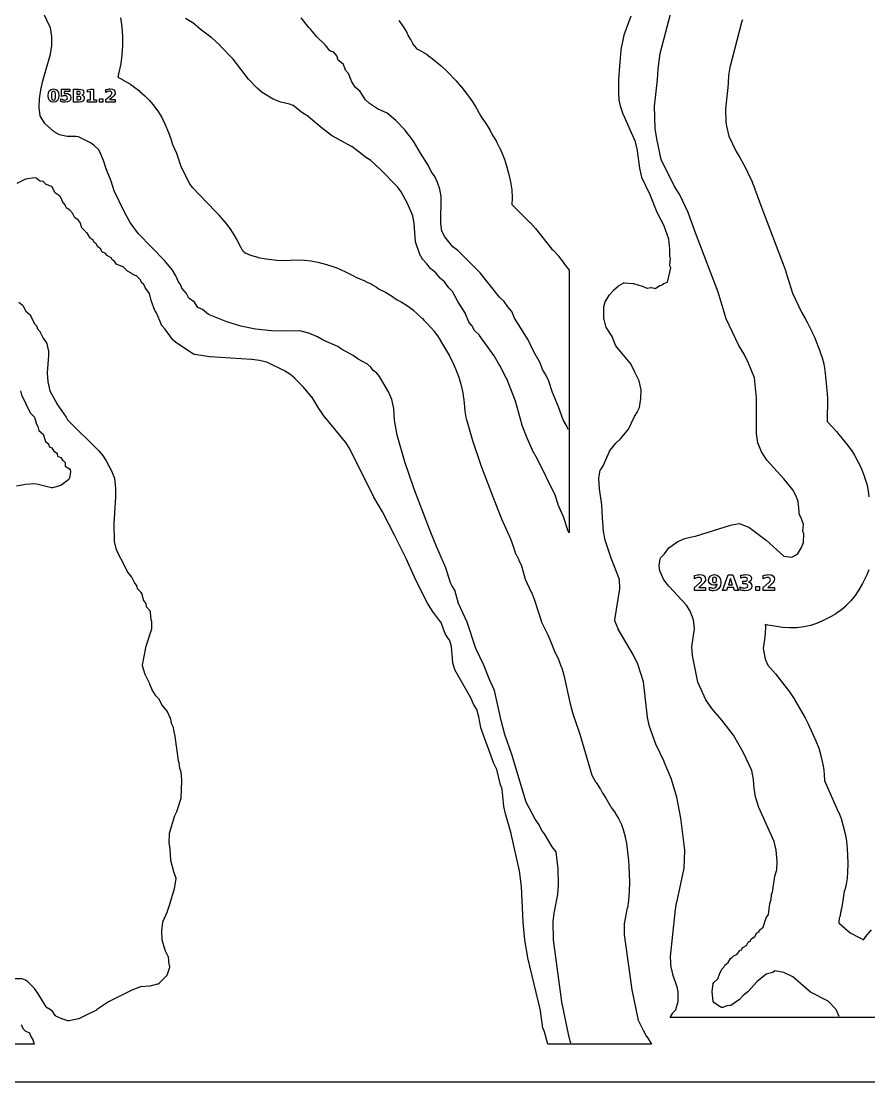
# Model space of a CAD drawing. Header units: millimetres. Extents: x 0 to 841, y 0 to 594.
# Drawn here: x 239.4 to 478.8, y 0 to 299.4 of the extents above; entities that cross this region are included whole.
import ezdxf

# ---------------------------------------------------------------- set-up
doc = ezdxf.new("R2010")
doc.units = ezdxf.units.MM
for name, color, linetype in [('CUT', 1, 'Continuous'), ('ENGRAVE', 5, 'Continuous'), ('SHEET_EDGE_DO_NOT_CUT', 8, 'Continuous')]:
    doc.layers.add(name, color=color, linetype=linetype)

msp = doc.modelspace()

# ---------------------------------------------------------------- linework, layer by layer
at = {"layer": 'CUT'}
for points in [[(267.47, 300.35), (267.83, 297.85), (267.83, 297.82), (268.03, 295.02), (268.03, 294.99), (268.02, 292.52), (268.02, 292.49), (267.85, 289.87), (267.84, 289.84), (267.51, 287.41), (267.51, 287.37), (266.91, 284.54), (266.9, 284.5), (266.64, 283.6), (266.64, 283.59), (266.65, 283.58), (267.99, 282.9), (268.02, 282.89), (270.24, 281.58), (270.27, 281.56), (271.2, 280.92), (271.22, 280.91), (272.79, 279.72), (272.83, 279.69), (274.27, 278.35), (274.28, 278.33), (275.5, 277.08), (275.52, 277.07), (276.62, 275.83), (276.65, 275.8), (277.64, 274.48), (277.66, 274.46), (278.05, 273.89), (278.06, 273.87), (279.08, 272.22), (279.1, 272.18), (279.96, 270.43), (279.97, 270.41), (281.01, 267.97), (281.02, 267.95), (281.77, 265.89), (281.78, 265.86), (282.16, 264.61), (282.17, 264.58), (283.22, 262.14), (283.23, 262.11), (284.03, 259.86), (284.04, 259.83), (284.37, 258.71), (284.37, 258.7), (284.38, 258.69), (286.34, 254.63), (286.35, 254.62), (287, 253.41), (287, 253.41), (287.01, 253.4), (287.71, 252.46), (287.74, 252.44), (294.2, 245.79), (294.21, 245.78), (295.19, 244.69), (295.2, 244.68), (297.47, 241.98), (297.48, 241.96), (298.53, 240.6), (298.55, 240.56), (299.47, 239.11), (299.49, 239.09), (300.38, 237.53), (300.4, 237.51), (301.3, 235.7), (301.32, 235.66), (301.38, 235.57), (301.41, 235.53), (301.7, 234.99), (301.71, 234.98), (301.71, 234.97), (301.99, 234.64), (302.01, 234.61), (302.67, 233.97), (302.68, 233.96), (302.69, 233.96), (304.17, 233.37), (304.19, 233.36), (306.2, 232.74), (306.23, 232.73), (308.57, 232.29), (308.58, 232.29), (311.6, 231.94), (311.62, 231.94), (313.24, 231.88), (313.26, 231.88), (317.51, 232), (317.53, 232), (319.39, 231.97), (319.44, 231.96), (321.27, 231.76), (321.32, 231.75), (323.14, 231.37), (323.16, 231.36), (325.64, 230.72), (325.66, 230.71), (327.08, 230.28), (327.11, 230.27), (328.49, 229.74), (328.51, 229.73), (330.97, 228.68), (330.99, 228.66), (333.25, 227.52), (333.28, 227.5), (333.89, 227.14), (333.92, 227.13), (336.65, 225.97), (336.67, 225.96), (338.22, 225.21), (338.26, 225.19), (339.73, 224.32), (339.77, 224.3), (340.47, 223.79), (340.48, 223.79), (340.49, 223.78), (342.26, 222.88), (342.29, 222.86), (343.94, 221.91), (343.98, 221.88), (345.54, 220.77), (345.55, 220.77), (345.56, 220.76), (345.57, 220.75), (346.69, 220.15), (346.71, 220.14), (348.47, 219.07), (348.51, 219.04), (350.15, 217.79), (350.17, 217.77), (351.06, 217.01), (351.08, 217), (352.66, 215.49), (352.69, 215.45), (353.17, 214.88), (353.18, 214.88), (353.19, 214.87), (353.74, 214.38), (353.78, 214.35), (355.17, 212.84), (355.18, 212.82), (355.98, 211.86), (355.99, 211.84), (356.96, 210.59), (356.98, 210.55), (357.84, 209.22), (357.85, 209.2), (360.35, 204.94), (360.37, 204.91), (361.61, 202.41), (361.62, 202.38), (362.53, 200.17), (362.54, 200.15), (363.11, 198.59), (363.12, 198.55), (363.55, 196.95), (363.55, 196.92), (364.1, 194.48), (364.11, 194.44), (364.52, 191.71), (364.53, 191.67), (364.72, 189.29), (364.72, 189.27), (365.11, 187.02), (365.12, 187), (366.83, 181.05), (366.84, 181.04), (369.13, 174.31), (369.13, 174.3), (373.13, 163.7), (373.13, 163.7), (375.06, 158.9), (375.06, 158.89), (377.57, 153.29), (377.59, 153.26), (378.47, 150.91), (378.48, 150.88), (379.02, 149.08), (379.03, 149.07), (379.03, 149.06), (379.13, 148.91), (379.15, 148.87), (379.96, 147.32), (379.98, 147.28), (380.66, 145.66), (380.67, 145.62), (381.2, 143.94), (381.2, 143.92), (381.74, 141.9), (381.74, 141.89), (381.74, 141.88), (383.45, 138.21), (383.47, 138.18), (384.35, 135.95), (384.36, 135.92), (386.35, 129.8), (386.36, 129.77), (388.03, 126.33), (388.04, 126.32), (388.66, 124.9), (388.67, 124.88), (389.98, 121.54), (389.99, 121.52), (391.19, 118.98), (391.2, 118.95), (392.02, 116.93), (392.04, 116.87), (392.63, 114.77), (392.64, 114.74), (394.43, 106.66), (394.43, 106.65), (395.17, 103.85), (395.17, 103.83), (396.86, 98.97), (396.86, 98.96), (397.13, 98.13), (397.13, 98.12), (400.57, 86.6), (400.58, 86.59), (400.58, 86.57), (401.51, 84.83), (401.53, 84.8), (401.78, 84.46), (401.8, 84.44), (402.95, 82.7), (402.98, 82.65), (403.59, 81.47), (403.59, 81.46), (403.6, 81.45), (403.61, 81.43), (403.64, 81.4), (404.48, 80.07), (404.49, 80.05), (405.9, 77.62), (405.9, 77.61), (405.91, 77.6), (406.07, 77.4), (406.08, 77.38), (407.15, 75.91), (407.18, 75.87), (408.1, 74.32), (408.12, 74.28), (408.89, 72.65), (408.91, 72.61), (409.53, 70.91), (409.54, 70.87), (410, 69.12), (410.01, 69.08), (410.31, 67.29), (410.31, 67.26), (410.89, 62.46), (410.89, 62.44), (411.02, 60.77), (411.02, 60.75), (411.17, 56.31), (411.17, 56.28), (411.11, 53.93), (411.11, 53.9), (410.88, 51.2), (410.88, 51.17), (410.59, 49.1), (410.58, 49.07), (409.71, 44.57), (409.71, 44.55), (409.67, 44.16), (409.66, 44.13), (409.71, 41.63), (409.71, 41.6), (411.82, 25.96), (411.83, 25.94), (413.51, 17.77), (413.51, 17.76), (413.54, 17.64), (413.55, 17.63), (413.55, 17.61), (415.16, 14.39), (415.17, 14.38), (416.04, 12.81), (416.05, 12.8), (417.44, 10.62), (388.13, 10.62), (387.2, 14.12), (387.2, 14.12), (387.2, 14.13), (387.19, 14.14), (386.79, 15.03), (386.77, 15.08), (386.76, 15.12), (386.75, 15.17), (386.09, 20.06), (386.09, 20.09), (382.52, 35.02), (382.51, 35.05), (381.67, 40.02), (381.66, 40.05), (381.16, 45.06), (381.16, 45.09), (380.67, 55.09), (380.67, 55.11), (380.11, 59.53), (380.11, 59.55), (377.77, 70.04), (377.76, 70.05), (376.17, 75.63), (376.16, 75.67), (375.74, 77.71), (375.74, 77.76), (375.25, 82.55), (375.25, 82.56), (375.25, 82.57), (374.67, 84.14), (374.65, 84.19), (373.72, 88.15), (373.71, 88.16), (373.71, 88.18), (372.87, 89.84), (372.84, 89.89), (369.19, 99.96), (369.18, 100), (369.17, 100.04), (368.62, 103.04), (368.62, 103.06), (368.08, 105.05), (368.08, 105.06), (368.07, 105.07), (367.17, 106.56), (367.15, 106.59), (367.13, 106.63), (366.42, 108.38), (366.4, 108.41), (361.87, 116.27), (361.85, 116.31), (361.84, 116.35), (361.83, 116.39), (361.33, 118.22), (361.32, 118.26), (361.31, 118.3), (360.91, 122.84), (360.91, 122.86), (360.9, 122.87), (360.33, 124.76), (360.32, 124.77), (360.31, 124.78), (359.33, 126.19), (359.3, 126.24), (359.27, 126.29), (357.87, 129.8), (357.86, 129.81), (357.85, 129.82), (355.81, 132.52), (355.79, 132.55), (354.16, 135.07), (354.13, 135.12), (350.48, 142.39), (350.47, 142.41), (348.11, 147.68), (348.1, 147.68), (344.85, 154.29), (344.85, 154.3), (341.44, 160.87), (341.44, 160.88), (339, 165.07), (338.98, 165.09), (332.01, 178.96), (332, 178.99), (331.04, 180.5), (331.02, 180.53), (325.4, 187.36), (325.38, 187.38), (323.43, 190.07), (323.41, 190.1), (321.43, 193.32), (321.41, 193.35), (319.15, 196.06), (319.14, 196.08), (316.66, 198.56), (316.64, 198.58), (315.26, 199.72), (315.24, 199.74), (313.73, 200.69), (313.71, 200.7), (308.74, 203.17), (308.73, 203.17), (308.71, 203.18), (306.69, 203.64), (306.66, 203.65), (304.49, 203.92), (304.47, 203.92), (292.76, 204.65), (292.71, 204.65), (288.29, 205.35), (288.24, 205.37), (288.19, 205.38), (288.15, 205.4), (288.1, 205.43), (283.11, 208.66), (283.05, 208.7), (282.33, 209.33), (282.29, 209.37), (282.26, 209.41), (279.96, 212.53), (279.94, 212.55), (279.1, 213.52), (279.06, 213.56), (279.04, 213.61), (279.01, 213.66), (277.63, 217.04), (277.62, 217.05), (277.62, 217.06), (277.22, 217.62), (277.2, 217.66), (277.18, 217.7), (277.16, 217.74), (276.14, 220.51), (276.13, 220.56), (275.61, 222.55), (275.61, 222.56), (275.6, 222.57), (274.56, 223.94), (274.54, 223.98), (274.51, 224.03), (274.02, 225.05), (274.01, 225.06), (274, 225.07), (273.56, 225.43), (273.52, 225.46), (273.49, 225.5), (273.46, 225.54), (273.43, 225.59), (273.41, 225.63), (273.11, 226.41), (273.11, 226.42), (273.1, 226.43), (271.92, 227.55), (271.91, 227.56), (271.9, 227.56), (271.09, 227.81), (271.05, 227.83), (271.01, 227.85), (270.97, 227.87), (270.94, 227.89), (270.9, 227.92), (270.62, 228.19), (270.61, 228.19), (270.6, 228.2), (269.43, 228.83), (269.39, 228.86), (269.35, 228.88), (269.31, 228.91), (268.15, 230.05), (268.14, 230.06), (268.12, 230.06), (266.47, 230.67), (266.43, 230.69), (266.38, 230.72), (266.34, 230.75), (266.3, 230.78), (266.26, 230.82), (266.23, 230.86), (265.62, 231.77), (265.61, 231.78), (265.6, 231.79), (265.19, 232.04), (265.15, 232.06), (265.11, 232.09), (265.08, 232.13), (265.05, 232.16), (265.02, 232.2), (265, 232.24), (264.85, 232.55), (264.85, 232.56), (264.84, 232.56), (263.81, 233.13), (263.77, 233.16), (263.73, 233.18), (263.7, 233.22), (263.67, 233.25), (263.12, 233.92), (263.11, 233.93), (263.1, 233.94), (262.59, 234.08), (262.55, 234.09), (262.5, 234.11), (262.46, 234.13), (262.36, 234.19), (262.33, 234.22), (262.29, 234.25), (262.26, 234.28), (262.23, 234.31), (262.16, 234.41), (262.13, 234.44), (262.11, 234.48), (262.09, 234.53), (261.88, 235.05), (261.88, 235.06), (261.87, 235.06), (261.19, 235.56), (261.15, 235.59), (261.11, 235.62), (261.08, 235.66), (261.06, 235.7), (261.03, 235.74), (260.61, 236.59), (260.61, 236.6), (260.6, 236.61), (260.15, 236.87), (260.1, 236.9), (260.06, 236.93), (260.02, 236.97), (259.99, 237.01), (259.96, 237.05), (259.94, 237.1), (259.74, 237.55), (259.73, 237.56), (259.72, 237.57), (258.89, 238.19), (258.85, 238.23), (258.81, 238.26), (258.78, 238.3), (258.76, 238.34), (258.12, 239.46), (258.11, 239.47), (258.1, 239.48), (257.86, 239.61), (257.83, 239.64), (257.79, 239.67), (257.76, 239.7), (257.72, 239.74), (257.7, 239.77), (257.67, 239.81), (257.55, 240.05), (257.54, 240.06), (257.53, 240.07), (256.67, 240.9), (256.64, 240.93), (256.61, 240.97), (256.59, 241), (256.56, 241.04), (256.55, 241.09), (256.01, 242.55), (256.01, 242.56), (256, 242.57), (255.62, 243.17), (255.61, 243.18), (255.6, 243.19), (254.64, 243.86), (254.6, 243.89), (254.57, 243.92), (254.54, 243.96), (254.51, 244), (254.48, 244.04), (253.97, 245.05), (253.96, 245.06), (253.95, 245.07), (253.12, 246.07), (253.11, 246.08), (253.1, 246.09), (252.34, 246.55), (252.3, 246.58), (252.26, 246.61), (252.23, 246.64), (252.2, 246.67), (252.17, 246.71), (252.15, 246.75), (252.13, 246.79), (251.83, 247.55), (251.82, 247.56), (251.82, 247.57), (251.25, 248.17), (251.22, 248.2), (251.19, 248.24), (251.17, 248.28), (251.15, 248.32), (250.61, 249.61), (250.61, 249.62), (250.6, 249.62), (250.46, 249.74), (250.43, 249.77), (250.4, 249.81), (250.37, 249.85), (250.35, 249.89), (250.26, 250.05), (250.26, 250.06), (250.25, 250.06), (249.07, 250.89), (249.03, 250.92), (248.99, 250.96), (248.96, 251), (248.93, 251.04), (248.91, 251.08), (248.17, 252.6), (248.16, 252.61), (248.15, 252.61), (246.51, 253.25), (246.46, 253.27), (246.42, 253.29), (246.38, 253.32), (246.35, 253.35), (246.31, 253.39), (245.62, 254.18), (245.61, 254.18), (245.6, 254.19), (244.86, 254.22), (244.81, 254.23), (244.76, 254.24), (244.72, 254.25), (244.67, 254.27), (244.63, 254.29), (244.59, 254.32), (243.58, 255.05), (243.56, 255.06), (243.55, 255.06), (243.14, 255.2), (243.13, 255.2), (243.11, 255.2), (240.62, 254.8), (240.61, 254.8), (240.6, 254.79), (238.12, 253.62)], [(346.04, 299.63), (347.22, 297.98), (347.25, 297.94), (348.26, 296.18), (348.28, 296.13), (348.56, 295.51), (348.57, 295.48), (349.28, 294.34), (349.3, 294.3), (349.96, 292.97), (349.96, 292.96), (349.97, 292.95), (350.96, 291.79), (350.99, 291.75), (351.08, 291.62), (351.09, 291.61), (351.1, 291.6), (352.49, 290.9), (352.53, 290.88), (354.02, 289.96), (354.05, 289.93), (355.46, 288.87), (355.48, 288.85), (357.97, 286.79), (358, 286.77), (359.71, 285.17), (359.73, 285.15), (362.21, 282.55), (362.22, 282.53), (363.51, 281.04), (363.52, 281.02), (365.99, 277.85), (366, 277.84), (366.88, 276.62), (366.9, 276.59), (367.68, 275.3), (367.69, 275.29), (369.19, 272.59), (369.2, 272.58), (370.95, 269.97), (370.96, 269.96), (371.75, 268.69), (371.77, 268.65), (372.46, 267.33), (372.47, 267.31), (372.61, 267), (372.62, 266.99), (372.62, 266.98), (372.65, 266.94), (372.67, 266.92), (373.6, 265.41), (373.63, 265.37), (374.43, 263.79), (374.44, 263.77), (375.2, 262.06), (375.21, 262.04), (375.95, 260.12), (375.96, 260.1), (376.57, 258.25), (376.58, 258.22), (377.15, 256.11), (377.16, 256.09), (377.58, 254.05), (377.59, 254.02), (377.92, 251.82), (377.93, 251.76), (378.01, 249.53), (378.01, 249.5), (377.98, 247.69), (377.98, 247.68), (377.99, 247.67), (383.09, 242.6), (383.11, 242.58), (384.62, 240.89), (384.64, 240.87), (389.27, 235.08), (389.3, 235.05), (389.6, 234.76), (389.62, 234.74), (391.11, 233.15), (391.15, 233.11), (392.46, 231.37), (392.47, 231.35), (392.75, 230.93), (392.77, 230.9), (393.15, 230.47), (393.16, 230.45), (394.17, 229.15), (394.17, 154.94), (393.79, 155.64), (393.79, 155.64), (393.77, 155.69), (393.75, 155.73), (392.59, 159.47), (392.58, 159.49), (391.06, 162.88), (391.04, 162.94), (390.22, 165.57), (390.21, 165.58), (390.21, 165.59), (385.23, 175.76), (385.22, 175.77), (383.81, 178.24), (383.78, 178.29), (382.29, 181.67), (382.28, 181.69), (380.88, 185.31), (380.86, 185.36), (379.03, 192.14), (379.03, 192.17), (376.51, 198.4), (376.5, 198.42), (374.63, 202.12), (374.62, 202.13), (372.99, 204.91), (372.98, 204.93), (368.83, 210.71), (368.83, 210.72), (368.82, 210.73), (367.42, 212.12), (367.39, 212.16), (367.36, 212.19), (367.33, 212.23), (366.63, 213.49), (366.61, 213.52), (365.84, 214.56), (365.81, 214.59), (365.79, 214.63), (365.77, 214.67), (364.92, 216.83), (364.92, 216.84), (364.91, 216.85), (362.74, 220.29), (362.72, 220.31), (361.2, 223.1), (361.19, 223.11), (361.18, 223.12), (360.21, 224.1), (360.17, 224.15), (358.92, 225.82), (358.91, 225.83), (358.9, 225.84), (357.77, 226.75), (357.73, 226.79), (357.69, 226.83), (356.48, 228.38), (356.47, 228.39), (356.46, 228.39), (355.08, 229.45), (355.05, 229.48), (355.02, 229.51), (354.99, 229.55), (353.97, 230.9), (353.95, 230.92), (352.79, 232.13), (352.76, 232.17), (352.74, 232.2), (352.71, 232.24), (351.93, 233.72), (351.91, 233.76), (351.9, 233.79), (350.75, 237.11), (350.74, 237.15), (350.73, 237.19), (350.73, 237.24), (350.38, 242.27), (350.38, 242.29), (350.03, 244.43), (350.02, 244.44), (350.02, 244.45), (348.52, 247.91), (348.51, 247.93), (346.75, 251.18), (346.75, 251.19), (346.74, 251.19), (345.67, 252.6), (345.65, 252.62), (340.73, 257.63), (340.73, 257.64), (338.15, 260.03), (338.14, 260.03), (338.13, 260.04), (336.6, 261.04), (336.56, 261.06), (332.73, 264.06), (332.72, 264.07), (332.71, 264.07), (327.02, 267.15), (326.98, 267.17), (326.95, 267.19), (324.56, 268.99), (324.54, 269.01), (320.54, 272.44), (320.53, 272.45), (320.52, 272.45), (318.97, 273.41), (318.92, 273.44), (316.2, 275.6), (316.19, 275.6), (316.18, 275.61), (315.21, 275.98), (315.18, 275.99), (312.76, 276.53), (312.72, 276.54), (312.68, 276.56), (310.6, 277.39), (310.56, 277.41), (310.53, 277.42), (307.41, 279.26), (307.37, 279.29), (307.33, 279.32), (306.03, 280.46), (306, 280.49), (303.65, 282.97), (303.61, 283.01), (299.25, 288.68), (299.23, 288.7), (295.59, 292.48), (295.58, 292.49), (293.01, 294.88), (292.99, 294.9), (289.94, 297.11), (289.91, 297.13), (287.73, 299), (287.72, 299.01), (287.71, 299.01), (285.78, 300.13)], [(526.9, 18.12), (422.69, 18.12), (423.32, 19.26), (423.32, 19.26), (423.34, 19.3), (423.38, 19.34), (424.25, 20.35), (424.26, 20.36), (424.27, 20.37), (424.95, 22.68), (424.95, 22.69), (424.95, 22.7), (424.98, 25.36), (424.98, 25.38), (424.98, 25.39), (424.78, 26.36), (424.77, 26.39), (423.42, 30.29), (423.4, 30.35), (423.02, 32.05), (423.01, 32.08), (423.01, 32.12), (422.81, 35.32), (422.81, 35.36), (422.81, 35.4), (424.1, 47.83), (424.1, 47.85), (424.51, 50.58), (424.52, 50.62), (426.67, 60.35), (426.68, 60.36), (426.68, 60.37), (426.8, 65.31), (426.8, 65.35), (425.69, 74.43), (425.69, 74.45), (424.58, 80.32), (424.58, 80.35), (423.02, 85.36), (423.02, 85.39), (420.95, 90.36), (420.95, 90.37), (418.67, 95.32), (418.66, 95.35), (416.83, 100.27), (416.81, 100.34), (416.27, 102.87), (416.26, 102.92), (415.12, 112.86), (415.12, 112.87), (415.12, 112.89), (413.59, 117.86), (413.59, 117.87), (413.58, 117.88), (412.28, 120.45), (412.28, 120.46), (408.04, 127.79), (408.01, 127.85), (407.06, 130.16), (407.05, 130.21), (407.04, 130.25), (407.03, 130.3), (407.03, 130.34), (407.03, 130.39), (407.03, 130.43), (408.43, 139.18), (408.43, 139.19), (408.43, 139.2), (408.39, 141.74), (408.39, 141.75), (408.39, 141.76), (406.03, 147.83), (406.02, 147.85), (404.33, 152.88), (404.32, 152.94), (403.86, 155.37), (403.86, 155.42), (403.54, 159.07), (403.54, 159.09), (403.42, 162.87), (403.41, 162.89), (402.74, 167.41), (402.74, 167.45), (402.54, 170.3), (402.54, 170.36), (402.55, 170.41), (402.81, 172.22), (402.82, 172.27), (402.83, 172.31), (402.84, 172.34), (403.01, 172.76), (403.03, 172.8), (403.06, 172.84), (403.74, 173.9), (403.75, 173.91), (403.75, 173.92), (405.51, 177.88), (405.54, 177.93), (405.57, 177.98), (407.26, 180.2), (407.29, 180.23), (407.32, 180.26), (408.65, 181.5), (408.68, 181.53), (410.9, 184.22), (410.91, 184.23), (410.91, 184.24), (412.58, 187.78), (412.62, 187.84), (413.47, 189.15), (413.48, 189.18), (414.01, 190.33), (414.02, 190.34), (414.02, 190.35), (414.43, 192.86), (414.43, 192.87), (414.43, 192.88), (414.46, 195.34), (414.46, 195.36), (414.45, 195.37), (413.92, 197.82), (413.92, 197.84), (413.91, 197.85), (412.74, 200.35), (412.74, 200.36), (411.44, 202.85), (411.44, 202.86), (411.43, 202.87), (407.35, 207.77), (407.32, 207.81), (407.29, 207.86), (407.27, 207.9), (406.27, 210.35), (406.27, 210.36), (406.26, 210.37), (404.71, 212.83), (404.69, 212.88), (404.67, 212.92), (404.65, 212.96), (404, 215.23), (403.99, 215.28), (403.98, 215.33), (403.92, 216.19), (403.92, 216.22), (403.92, 218.63), (403.92, 218.67), (403.92, 218.72), (403.93, 218.76), (404.32, 220.18), (404.34, 220.23), (404.36, 220.27), (404.38, 220.31), (405.49, 222.09), (405.51, 222.13), (405.54, 222.17), (406.67, 223.39), (406.7, 223.43), (407.98, 224.59), (408.02, 224.62), (408.06, 224.65), (409.38, 225.47), (409.43, 225.49), (409.47, 225.51), (409.52, 225.53), (409.58, 225.54), (409.63, 225.54), (409.68, 225.54), (412.24, 225.36), (412.29, 225.35), (412.34, 225.34), (414.75, 224.64), (414.78, 224.63), (414.82, 224.61), (416.13, 224), (416.14, 224), (416.16, 224), (417.19, 224.22), (417.23, 224.23), (417.28, 224.23), (417.33, 224.23), (417.38, 224.22), (418.65, 223.98), (418.66, 223.98), (418.67, 223.99), (419.6, 224.72), (419.64, 224.75), (419.68, 224.78), (419.73, 224.8), (419.78, 224.81), (419.83, 224.82), (420.24, 224.89), (420.25, 224.89), (420.26, 224.9), (420.75, 225.29), (420.79, 225.31), (420.83, 225.34), (420.87, 225.36), (420.91, 225.37), (421.94, 225.69), (421.95, 225.7), (421.95, 225.71), (422.87, 229.75), (422.88, 229.76), (422.87, 229.78), (422.61, 230.35), (422.59, 230.39), (422.58, 230.43), (422.57, 230.48), (422.56, 230.52), (422.56, 230.57), (422.56, 230.61), (422.76, 232.37), (422.76, 232.38), (422.75, 232.4), (422.64, 232.83), (422.63, 232.88), (422.62, 232.92), (422.62, 232.96), (422.61, 235.03), (422.61, 235.06), (422.28, 237.86), (422.28, 237.88), (422.27, 237.89), (420.87, 241.77), (420.86, 241.8), (419.05, 245.37), (419.03, 245.41), (417.02, 250.34), (417.01, 250.36), (414.71, 255.31), (414.7, 255.36), (414.68, 255.41), (414.09, 257.87), (414.08, 257.93), (413.47, 262.83), (413.47, 262.85), (412.92, 265.35), (412.92, 265.36), (412.91, 265.37), (409.55, 272.81), (409.53, 272.85), (408.63, 275.38), (408.61, 275.45), (408.33, 276.83), (408.32, 276.9), (408.18, 279.47), (408.18, 279.5), (408.18, 282.87), (408.18, 282.9), (408.45, 286.68), (408.45, 286.69), (408.83, 291.23), (408.84, 291.29), (409.71, 295.46), (409.73, 295.53), (411.68, 300.9)], [(443.09, 299.78), (442.82, 299.09), (442.81, 299.06), (439.49, 286.37), (439.49, 286.34), (439.18, 284.1), (439.18, 284.08), (439.07, 281.9), (439.07, 281.88), (438.98, 280.65), (438.98, 280.64), (438.31, 274.63), (438.31, 274.6), (438.42, 270.96), (438.42, 270.93), (438.6, 269.79), (438.6, 269.78), (439.21, 266.92), (439.21, 266.91), (439.21, 266.9), (441.31, 262.61), (441.33, 262.59), (442.37, 260.91), (442.38, 260.89), (443.42, 258.99), (443.44, 258.97), (445.8, 254.03), (445.81, 254), (446.63, 252.04), (446.64, 252.02), (448.55, 246.58), (448.56, 246.57), (454.91, 230.06), (454.91, 230.04), (455.37, 228.71), (455.38, 228.69), (457.23, 222.62), (457.23, 222.61), (457.24, 222.6), (459.77, 217.28), (459.78, 217.26), (460.81, 215.51), (460.82, 215.49), (461.48, 214.27), (461.49, 214.25), (462.72, 211.77), (462.73, 211.75), (463.4, 210.23), (463.41, 210.21), (465.06, 206.03), (465.07, 206.01), (465.64, 204.37), (465.65, 204.32), (466.07, 202.64), (466.08, 202.6), (466.34, 200.88), (466.35, 200.85), (466.96, 195.24), (466.97, 195.21), (467.09, 192.98), (467.09, 192.95), (467.06, 186.46), (467.06, 186.45), (467.07, 186.44), (469.64, 183.58), (469.65, 183.57), (470.33, 182.77), (470.34, 182.76), (472.85, 179.66), (472.86, 179.65), (473.84, 178.31), (473.87, 178.28), (474.74, 176.87), (474.75, 176.85), (475.71, 175.14), (475.72, 175.12), (476.42, 173.73), (476.44, 173.7), (477.03, 172.26), (477.04, 172.24), (477.59, 170.74), (477.6, 170.71), (478.28, 168.44), (478.29, 168.38), (478.7, 166.04), (478.7, 166.01), (478.79, 165.17)], [(238.69, 220.05), (239.67, 219.33), (239.71, 219.31), (239.74, 219.27), (239.77, 219.24), (239.8, 219.2), (239.82, 219.17), (240.6, 217.7), (240.61, 217.69), (240.62, 217.68), (241.89, 216.48), (241.93, 216.45), (241.96, 216.41), (241.98, 216.37), (242, 216.33), (243.11, 213.99), (243.11, 213.98), (243.12, 213.97), (243.67, 213.36), (243.69, 213.32), (243.72, 213.28), (243.74, 213.25), (243.76, 213.2), (244.01, 212.57), (244.01, 212.56), (244.02, 212.55), (244.72, 211.71), (244.75, 211.68), (244.77, 211.65), (244.79, 211.61), (245.61, 209.91), (245.61, 209.9), (245.62, 209.9), (246.52, 208.6), (246.54, 208.56), (246.56, 208.52), (246.58, 208.48), (246.59, 208.44), (247.05, 206.56), (247.06, 206.51), (247.06, 206.46), (247.13, 205.14), (247.13, 205.07), (246.74, 200.1), (246.74, 200.07), (246.88, 197.57), (246.88, 197.56), (246.89, 197.55), (247.47, 195.07), (247.48, 195.06), (247.48, 195.05), (249.42, 191.43), (249.44, 191.4), (252.09, 187.65), (252.11, 187.62), (252.13, 187.58), (252.45, 186.91), (252.45, 186.9), (252.46, 186.89), (261.21, 178.23), (261.24, 178.2), (262.34, 176.92), (262.38, 176.86), (263.37, 175.3), (263.39, 175.27), (265.05, 172.07), (265.07, 172.03), (265.73, 170.43), (265.75, 170.38), (265.76, 170.33), (265.76, 170.28), (266.01, 167.61), (266.02, 167.57), (266.01, 165.09), (266.01, 165.07), (265.54, 157.59), (265.54, 157.56), (265.66, 152.55), (265.66, 152.54), (265.67, 152.53), (266.12, 150.58), (266.13, 150.57), (266.13, 150.56), (266.86, 148.86), (266.87, 148.83), (268.11, 146.62), (268.13, 146.59), (269.39, 143.88), (269.4, 143.87), (269.41, 143.86), (270.57, 142.42), (270.6, 142.37), (270.63, 142.32), (271.35, 140.82), (271.36, 140.81), (271.37, 140.79), (271.91, 140.13), (271.94, 140.09), (271.96, 140.05), (271.98, 140), (272, 139.95), (272.22, 139.19), (272.23, 139.18), (272.24, 139.17), (273.07, 138.28), (273.1, 138.24), (273.13, 138.19), (273.42, 137.7), (273.44, 137.66), (273.46, 137.62), (273.47, 137.58), (273.95, 135.91), (273.95, 135.9), (273.96, 135.89), (274.51, 135.15), (274.53, 135.11), (274.56, 135.06), (274.57, 135.02), (274.59, 134.97), (274.6, 134.92), (274.71, 134.17), (274.71, 134.16), (274.72, 134.15), (275.53, 133.24), (275.56, 133.21), (275.59, 133.16), (275.61, 133.12), (275.81, 132.67), (275.84, 132.62), (275.85, 132.57), (275.86, 132.51), (276.04, 130.51), (276.05, 130.49), (276.05, 130.48), (276.2, 130.04), (276.21, 130), (276.22, 129.95), (276.22, 129.91), (276.22, 129.87), (276.15, 127.66), (276.14, 127.62), (276.13, 127.57), (276.12, 127.53), (274.52, 122.55), (274.51, 122.52), (273.54, 117.57), (273.53, 117.56), (273.54, 117.55), (274.28, 115.07), (274.28, 115.06), (274.29, 115.05), (275.58, 112.41), (275.6, 112.37), (276.24, 110.71), (276.25, 110.69), (276.25, 110.68), (277.22, 109.18), (277.23, 109.17), (277.23, 109.16), (278.08, 108.3), (278.11, 108.26), (278.13, 108.23), (278.16, 108.19), (279.23, 106.2), (279.24, 106.19), (279.25, 106.18), (280.54, 104.63), (280.57, 104.6), (280.59, 104.56), (280.61, 104.52), (281.48, 102.61), (281.5, 102.56), (281.52, 102.5), (281.78, 101.24), (281.78, 101.23), (281.79, 101.21), (282.28, 100.14), (282.29, 100.1), (282.31, 100.05), (282.32, 100.01), (282.32, 99.96), (282.36, 99.32), (282.36, 99.31), (282.36, 99.29), (282.78, 97.54), (282.79, 97.49), (283.72, 90.7), (283.72, 90.69), (283.72, 90.68), (283.91, 90.11), (283.93, 90.06), (283.93, 90.01), (284.1, 88.57), (284.1, 88.55), (284.11, 88.54), (284.45, 87.58), (284.46, 87.54), (284.47, 87.5), (284.47, 87.46), (284.68, 85.14), (284.68, 85.07), (284.48, 80.09), (284.48, 80.05), (284.47, 80), (284.46, 79.96), (283.15, 75.96), (283.13, 75.91), (283.11, 75.87), (282.66, 75.06), (282.65, 75.04), (282.65, 75.03), (281.18, 70.05), (281.18, 70.04), (281.18, 70.03), (281.08, 67.57), (281.08, 67.56), (281.08, 67.55), (281.36, 65.8), (281.37, 65.75), (281.56, 62.57), (281.56, 62.56), (281.56, 62.55), (282.36, 59.34), (282.36, 59.33), (282.36, 59.32), (283.01, 57.77), (283.03, 57.71), (283.04, 57.66), (283.05, 57.61), (283.06, 57.4), (283.06, 57.34), (283.06, 57.28), (282.58, 54.52), (282.56, 54.46), (281.28, 50.08), (281.28, 50.06), (280.6, 48.06), (280.58, 48.02), (279.27, 45.07), (279.27, 45.06), (279.26, 45.04), (279.03, 42.6), (279.02, 42.57), (279.11, 40.07), (279.11, 40.06), (279.11, 40.05), (280.04, 37), (280.05, 36.99), (280.05, 36.98), (280.84, 35.42), (280.86, 35.38), (280.87, 35.34), (280.88, 35.29), (280.89, 35.25), (281.12, 33.1), (281.12, 33.09), (281.12, 33.08), (281.25, 32.7), (281.27, 32.65), (281.28, 32.59), (281.28, 32.54), (281.28, 32.48), (281.26, 32.34), (281.26, 32.29), (281.24, 32.24), (280.63, 30.29), (280.61, 30.23), (280.58, 30.18), (280.46, 29.98), (280.43, 29.93), (280.39, 29.89), (278.3, 27.74), (278.26, 27.71), (278.23, 27.68), (278.11, 27.6), (278.07, 27.58), (278.03, 27.55), (277.98, 27.54), (277.93, 27.52), (275.7, 27.01), (275.63, 27), (273.12, 26.8), (273.11, 26.8), (273.1, 26.79), (270.64, 25.91), (270.62, 25.89), (264.04, 22.58), (264.01, 22.56), (260.68, 20.27), (260.62, 20.24), (258.11, 18.96), (258.1, 18.96), (255.66, 17.78), (255.63, 17.76), (255.59, 17.75), (255.55, 17.74), (252.96, 17.2), (252.91, 17.2), (252.85, 17.19), (252.8, 17.2), (252.63, 17.22), (252.57, 17.23), (252.52, 17.24), (250.91, 17.78), (250.86, 17.8), (249.2, 18.57), (249.15, 18.6), (249.11, 18.63), (249.07, 18.66), (249.04, 18.7), (249, 18.74), (248.12, 19.99), (248.11, 20), (248.1, 20.01), (246.72, 20.83), (246.67, 20.86), (246.64, 20.89), (246.51, 21.01), (246.47, 21.04), (246.44, 21.08), (246.41, 21.12), (244.11, 25.03), (244.1, 25.05), (243.1, 26.38), (243.08, 26.41), (241.26, 28.23), (241.24, 28.25), (240.62, 28.72), (240.61, 28.72), (240.6, 28.73), (239.67, 29.1), (239.66, 29.1), (239.64, 29.1), (237.11, 29.05)], [(478.83, 144.55), (478.24, 143.11), (478.22, 143.08), (477.03, 140.7), (477.02, 140.67), (475.95, 138.85), (475.94, 138.83), (474.92, 137.27), (474.89, 137.23), (473.74, 135.78), (473.7, 135.74), (472.42, 134.41), (472.38, 134.38), (470.98, 133.17), (470.94, 133.15), (469.42, 132.08), (469.38, 132.05), (467.76, 131.13), (467.74, 131.12), (466.11, 130.29), (466.09, 130.28), (464.29, 129.48), (464.24, 129.46), (462.39, 128.84), (462.34, 128.83), (460.44, 128.4), (460.39, 128.4), (458.45, 128.16), (458.4, 128.16), (456.45, 128.12), (456.4, 128.12), (454.44, 128.28), (454.41, 128.28), (452.19, 128.58), (452.17, 128.58), (450.23, 128.93), (450.18, 128.94), (449.53, 129.13), (449.52, 129.13), (449.52, 129.12), (449.57, 128.4), (449.57, 128.36), (449.54, 126.65), (449.54, 126.61), (449.36, 124.9), (449.36, 124.87), (448.98, 122.37), (448.98, 122.36), (448.98, 122.35), (449.65, 118.95), (449.66, 118.94), (449.66, 118.92), (450.17, 117.8), (450.18, 117.79), (450.18, 117.78), (450.26, 117.67), (450.28, 117.65), (452.43, 115.16), (452.44, 115.15), (453.13, 114.3), (453.13, 114.29), (456.36, 110.1), (456.38, 110.07), (457.91, 107.79), (457.92, 107.76), (460.77, 102.75), (460.78, 102.73), (461.55, 101.25), (461.56, 101.23), (463.85, 96.26), (463.86, 96.24), (464.66, 94.22), (464.68, 94.17), (465.25, 92.07), (465.26, 92.04), (465.79, 89.57), (465.8, 89.55), (466.05, 88.09), (466.06, 88.06), (466.2, 86.59), (466.2, 86.57), (466.29, 85.13), (466.29, 85.1), (466.3, 85.09), (466.31, 85.05), (466.46, 84.57), (466.47, 84.55), (470.27, 76.05), (470.28, 76.03), (470.94, 74.34), (470.96, 74.29), (471.46, 72.54), (471.47, 72.52), (472.07, 70.01), (472.07, 69.99), (472.36, 68.57), (472.36, 68.54), (472.54, 67.1), (472.54, 67.08), (472.81, 64.03), (472.81, 64), (472.88, 61.59), (472.88, 61.56), (472.79, 59.15), (472.79, 59.13), (472.66, 57.48), (472.66, 57.44), (472.4, 55.82), (472.39, 55.78), (471.99, 54.18), (471.98, 54.16), (471.86, 53.75), (471.85, 53.72), (471.4, 50.65), (471.4, 50.62), (471.03, 48.78), (471.02, 48.73), (470.94, 48.46), (470.94, 48.45), (470.94, 48.44), (470.91, 48.21), (470.9, 48.17), (470.57, 46.59), (470.56, 46.55), (470.45, 46.18), (470.45, 46.17), (470.45, 46.16), (470.31, 44.96), (470.31, 44.93), (470.29, 44.86), (470.29, 44.85), (470.3, 44.84), (470.41, 44.75), (470.43, 44.74), (473.53, 42.03), (473.54, 42.03), (473.55, 42.02), (476.24, 40.67), (476.26, 40.66), (477.28, 40.09), (477.29, 40.09), (477.3, 40.1), (478.23, 41.38), (478.26, 41.42), (479.59, 42.91)], [(239.37, 16.08), (239.41, 16.04), (239.44, 15.99), (239.47, 15.94), (239.87, 15.07), (239.87, 15.06), (239.88, 15.05), (240.59, 14.33), (240.6, 14.32), (240.61, 14.32), (241.52, 13.92), (241.56, 13.9), (241.6, 13.87), (241.63, 13.84), (241.7, 13.79), (241.73, 13.76), (241.77, 13.72), (241.8, 13.67), (241.83, 13.63), (241.85, 13.58), (242.21, 12.57), (242.21, 12.56), (242.22, 12.55), (242.61, 12.07), (242.64, 12.03), (242.67, 11.98), (242.69, 11.93), (242.71, 11.87), (243.03, 10.62), (42.36, 10.62)]]:
    msp.add_lwpolyline(points, dxfattribs=at)
at = {"layer": 'ENGRAVE'}
for points in [[(394.65, 10.92), (394.46, 11.46), (393.99, 13.42), (392.1, 22.58), (389.73, 40.1), (389.64, 45.11), (389.93, 47.59), (390.95, 52.88), (391.18, 55.61), (391.03, 60.07), (390.45, 64.9), (389.34, 66.29), (387.17, 70.04), (386.44, 70.94), (385.71, 72.56), (384.57, 74.1), (381.99, 78.93), (377.97, 92.41), (376.02, 98.01), (374.99, 101.95), (373.11, 110.43), (371.62, 113.6), (370.05, 117.57), (367.76, 122.28), (365.33, 129.75), (362.86, 135.06), (361.87, 138.81), (360.98, 140.06), (360.63, 140.82), (359.34, 145.08), (356.65, 151.07), (354.49, 156.45), (350.3, 167.55), (347.75, 175.04), (345.59, 182.52), (344.86, 186.77), (344.59, 190.08), (344.04, 192.56), (343.12, 194.79), (340.6, 199.08), (339.79, 200.06), (338.82, 200.82), (338.11, 201.77), (337.2, 202.55), (334.53, 203.98), (333.16, 205.07), (329.83, 206.78), (328.83, 207.56), (324.86, 209.24), (323.09, 210.29), (320.61, 211.36), (318.11, 212.01), (313.14, 211.86), (310.07, 211.99), (305.58, 212.5), (301.39, 213.29), (297.51, 214.49), (292.29, 216.58), (290.61, 217.98), (289.26, 218.6), (289.06, 218.83), (288.33, 220.06), (286.73, 221.17), (286.06, 222.56), (284.72, 224.05), (284.37, 225.06), (283.8, 225.79), (283.06, 227.54), (282.15, 229.12), (279.87, 231.84), (272.52, 239.4), (270.13, 242.56), (268.54, 245.51), (265.64, 251.5), (264.84, 254.26), (263.35, 257.74), (262.64, 260.08), (261.58, 262.54), (261.18, 263.13), (259.94, 264.39), (258.99, 265.04), (255.61, 266.75), (254.92, 266.89), (252.4, 266.86), (250.22, 267.32), (248.66, 268.15), (246.02, 270.52), (244.79, 272.64), (244.43, 275.06), (244.56, 277.52), (244.91, 280.02), (245.51, 282.54), (247.69, 290.07), (248.02, 292.53), (248.03, 295.03), (247.67, 297.56), (244.56, 303.99)], [(470.37, 18.42), (469.57, 20.36), (467.28, 22.79), (462.31, 25.28), (457.28, 29.66), (454.8, 30.88), (452.28, 31.35), (451.65, 30.85), (449.78, 30.39), (447.27, 28.31), (444.62, 25.4), (443.3, 24.34), (442.28, 23.21), (439.84, 21.49), (438.72, 21.42), (437.58, 20.95), (437.22, 20.93), (436.95, 21.04), (435.09, 22.26), (434.78, 22.69), (434.59, 25.36), (434.82, 27.7), (434.99, 28.01), (436.11, 29.03), (436.58, 30.41), (437.25, 31.76), (437.84, 32.31), (438.08, 32.92), (439.02, 33.63), (439.73, 34.81), (440.11, 35.04), (440.43, 35.44), (441.62, 36.02), (442.24, 36.99), (442.49, 37.14), (442.93, 37.22), (443.05, 37.62), (443.22, 37.87), (444.21, 38.43), (444.75, 39.44), (444.98, 39.61), (445.41, 39.73), (445.51, 40.16), (445.66, 40.4), (446.62, 41.02), (447.2, 42.07), (447.42, 42.25), (447.78, 42.37), (447.85, 42.7), (448, 42.94), (448.97, 43.68), (449.77, 46.31), (450.44, 47.21), (450.79, 50.36), (451.18, 51.47), (451.29, 52.85), (451.61, 53.55), (452.28, 58.05), (452.8, 59.84), (452.89, 62.27), (452.62, 65.34), (452.01, 67.87), (447.74, 77.43), (446.79, 80.41), (446.39, 82.9), (446.24, 85.36), (445.7, 87.86), (443.4, 92.84), (440.53, 97.88), (437.29, 102.09), (434.49, 105.33), (432.74, 107.8), (430.49, 112.78), (428.99, 120.31), (428.81, 122.77), (429.58, 127.86), (429.29, 130.36), (428.36, 132.86), (427.28, 134.54), (422.31, 139.89), (420.93, 141.72), (419.77, 144.28), (419.57, 145.61), (419.84, 147.67), (420, 147.99), (421.09, 149.05), (422.32, 150.75), (424.87, 152.53), (426.86, 153.33), (428.78, 153.86), (429.8, 154), (439.74, 157.15), (442.21, 157.62), (444.86, 156.61), (449.81, 152.88), (454.78, 148.41), (457.03, 148.11), (458.69, 148.95), (459.77, 150.8), (460.38, 152.26), (460.48, 154.66), (460.19, 155.48), (460.35, 157.29), (459.79, 158.91), (459.1, 160.36), (459.13, 161.03), (458.82, 163.84), (458.26, 165.36), (457.29, 167.09), (454.78, 170.2), (450.1, 175.4), (448.46, 177.86), (447.43, 180.33), (447.05, 182.91), (447.09, 193.03), (446.47, 198.68), (444.81, 202.87), (443.57, 205.37), (442.09, 207.89), (438.53, 215.36), (436.24, 222.87), (429.79, 239.66), (427.77, 245.38), (425.39, 250.34), (423.81, 252.89), (420.16, 260.33), (418.91, 266.22), (418.47, 269.14), (418.27, 275.41), (419.1, 282.85), (419.25, 285.93), (419.84, 290.25), (423.77, 305.31)], [(393.87, 184.16), (393.39, 185.28), (392.44, 186.86), (391.15, 190.55), (389.41, 194.61), (388.37, 197.76), (387.55, 199.61), (386.65, 201.07), (385.98, 202.93), (384.13, 206.1), (382.61, 209.49), (378.76, 215.59), (378, 217.41), (376.81, 218.79), (375.83, 220.25), (374.51, 221.51), (369.01, 228.4), (362.74, 234.62), (361.27, 235.73), (359.03, 238.55), (358.2, 240.16), (357.87, 242.28), (358.02, 249.91), (357.58, 251.98), (356.96, 253.86), (356.19, 255.58), (355.22, 256.99), (354.37, 258.79), (352.13, 262.11), (350.21, 265.56), (347.73, 268.75), (345.23, 271.37), (342.72, 273.45), (340, 274.67), (337.76, 276.15), (336.62, 277.17), (335.14, 279.56), (333.71, 280.8), (332.8, 282.29), (331.79, 284.64), (331.03, 285.54), (330.42, 287.14), (328.94, 288.35), (328.49, 289.64), (327.73, 290.65), (326.75, 290.98), (326.51, 291.14), (325.72, 292.14), (325.38, 292.41), (325.22, 292.72), (323, 294.85), (321.14, 297.12), (320.61, 297.57), (318.49, 300.34)], [(239.22, 195.09), (239.5, 193.93), (241.91, 188.86), (243.12, 187.65), (243.67, 185.62), (244.12, 184.98), (244.39, 183.84), (245.62, 182.8), (246.3, 180.75), (247.1, 180.06), (247.31, 179.26), (248.07, 178.95), (248.61, 178.06), (249.4, 177.54), (249.53, 177.28), (249.65, 176.6), (250.57, 176.26), (251.04, 175.49), (251.66, 175.06), (251.8, 174.71), (251.84, 173.79), (253.04, 173.02), (253.26, 172.74), (253.35, 172.26), (253.04, 170.37), (252.89, 170.03), (250.6, 168.36), (248.22, 167.69), (247.92, 167.7), (244.19, 168.61), (243.13, 168.76), (240.61, 168.65), (238.11, 168.12)]]:
    msp.add_lwpolyline(points, dxfattribs=at)
for points in [[(250.01, 278.39), (249.91, 277.59), (249.62, 277), (249.15, 276.63), (248.51, 276.5), (247.87, 276.63), (247.4, 277), (247.11, 277.59), (247.01, 278.39), (247.11, 279.2), (247.4, 279.79), (247.87, 280.16), (248.51, 280.29), (249.15, 280.16), (249.62, 279.79), (249.91, 279.2), (250.01, 278.39)], [(249.07, 278.4), (249.04, 278.98), (248.94, 279.36), (248.77, 279.57), (248.51, 279.64), (248.25, 279.57), (248.08, 279.36), (247.98, 278.98), (247.95, 278.4), (247.98, 277.81), (248.08, 277.43), (248.25, 277.21), (248.51, 277.14), (248.77, 277.21), (248.94, 277.43), (249.04, 277.81), (249.07, 278.4)], [(250.78, 280.22), (253.12, 280.22), (253.12, 279.53), (251.53, 279.53), (251.53, 278.97), (251.64, 278.99), (251.74, 279.01), (251.85, 279.02), (251.97, 279.03), (252.56, 278.94), (253.01, 278.69), (253.29, 278.29), (253.38, 277.76), (253.28, 277.24), (252.97, 276.84), (252.49, 276.59), (251.85, 276.5), (251.54, 276.52), (251.24, 276.56), (250.94, 276.64), (250.63, 276.75), (250.63, 277.49), (250.92, 277.34), (251.2, 277.23), (251.46, 277.17), (251.7, 277.14), (252.01, 277.19), (252.24, 277.31), (252.39, 277.51), (252.44, 277.76), (252.39, 278.02), (252.24, 278.22), (252.01, 278.34), (251.7, 278.38), (251.49, 278.37), (251.27, 278.33), (251.03, 278.26), (250.78, 278.17), (250.78, 280.22)], [(256.55, 278.53), (256.82, 278.4), (257.02, 278.2), (257.15, 277.94), (257.19, 277.62), (257.1, 277.16), (256.83, 276.83), (256.38, 276.64), (255.75, 276.58), (254.19, 276.58), (254.19, 280.22), (255.6, 280.22), (256.25, 280.16), (256.7, 279.99), (256.95, 279.69), (257.04, 279.26), (257.01, 279.01), (256.91, 278.8), (256.76, 278.64), (256.55, 278.53)], [(255.65, 278.81), (255.84, 278.83), (255.98, 278.91), (256.07, 279.03), (256.1, 279.19), (256.07, 279.36), (255.98, 279.48), (255.84, 279.56), (255.65, 279.58), (255.13, 279.58), (255.13, 278.81), (255.65, 278.81)], [(258.12, 277.22), (258.96, 277.22), (258.96, 279.58), (258.1, 279.4), (258.1, 280.04), (258.95, 280.22), (259.84, 280.22), (259.84, 277.22), (260.67, 277.22), (260.67, 276.58), (258.12, 276.58), (258.12, 277.22)], [(264.36, 277.27), (265.96, 277.27), (265.96, 276.58), (263.31, 276.58), (263.31, 277.27), (264.64, 278.44), (264.8, 278.6), (264.91, 278.76), (264.97, 278.91), (264.99, 279.08), (264.95, 279.31), (264.82, 279.49), (264.62, 279.6), (264.36, 279.64), (264.13, 279.62), (263.88, 279.55), (263.61, 279.43), (263.32, 279.27), (263.32, 280.07), (263.64, 280.16), (263.95, 280.23), (264.26, 280.27), (264.56, 280.29), (265.14, 280.21), (265.57, 280), (265.85, 279.65), (265.94, 279.19), (265.9, 278.91), (265.78, 278.64), (265.54, 278.34), (265.14, 277.95), (264.36, 277.27)], [(255.68, 277.22), (255.93, 277.25), (256.1, 277.33), (256.21, 277.48), (256.25, 277.7), (256.21, 277.9), (256.11, 278.05), (255.93, 278.14), (255.68, 278.17), (255.13, 278.17), (255.13, 277.22), (255.68, 277.22)], [(261.53, 277.52), (262.41, 277.52), (262.41, 276.58), (261.53, 276.58), (261.53, 277.52)], [(430.78, 139.54), (432.7, 139.54), (432.7, 138.71), (429.52, 138.71), (429.52, 139.54), (431.12, 140.95), (431.31, 141.14), (431.44, 141.33), (431.51, 141.51), (431.54, 141.71), (431.49, 141.99), (431.33, 142.2), (431.09, 142.34), (430.78, 142.39), (430.51, 142.36), (430.21, 142.28), (429.88, 142.14), (429.54, 141.94), (429.54, 142.9), (429.91, 143.01), (430.29, 143.1), (430.66, 143.15), (431.02, 143.16), (431.72, 143.08), (432.24, 142.82), (432.57, 142.4), (432.67, 141.85), (432.63, 141.51), (432.49, 141.19), (432.2, 140.82), (431.71, 140.36), (430.78, 139.54)], [(433.83, 138.81), (433.83, 139.61), (434.09, 139.5), (434.34, 139.42), (434.58, 139.38), (434.83, 139.36), (435.27, 139.43), (435.61, 139.64), (435.84, 139.99), (435.94, 140.47), (435.74, 140.34), (435.52, 140.25), (435.28, 140.2), (435.03, 140.18), (434.42, 140.28), (433.95, 140.57), (433.64, 141.02), (433.53, 141.6), (433.65, 142.24), (433.99, 142.73), (434.53, 143.05), (435.22, 143.16), (435.98, 143.01), (436.55, 142.58), (436.9, 141.88), (437.02, 140.95), (436.88, 139.98), (436.47, 139.24), (435.82, 138.78), (434.96, 138.62), (434.66, 138.63), (434.38, 138.67), (434.1, 138.73), (433.83, 138.81)], [(435.22, 140.91), (435.48, 140.96), (435.66, 141.1), (435.77, 141.34), (435.81, 141.68), (435.77, 142.01), (435.66, 142.25), (435.48, 142.4), (435.22, 142.45), (434.96, 142.4), (434.77, 142.25), (434.66, 142.01), (434.62, 141.68), (434.66, 141.34), (434.77, 141.1), (434.96, 140.96), (435.22, 140.91)], [(440.6, 139.51), (438.84, 139.51), (438.56, 138.71), (437.43, 138.71), (439.05, 143.08), (440.39, 143.08), (442.01, 138.71), (440.88, 138.71), (440.6, 139.51)], [(439.12, 140.32), (440.32, 140.32), (439.72, 142.06), (439.12, 140.32)], [(444.84, 141.07), (445.23, 140.91), (445.51, 140.67), (445.68, 140.35), (445.74, 139.95), (445.62, 139.38), (445.24, 138.96), (444.63, 138.71), (443.79, 138.62), (443.45, 138.64), (443.11, 138.68), (442.78, 138.75), (442.44, 138.84), (442.44, 139.71), (442.76, 139.57), (443.07, 139.47), (443.38, 139.41), (443.69, 139.39), (444.08, 139.43), (444.37, 139.55), (444.55, 139.74), (444.61, 139.99), (444.55, 140.25), (444.37, 140.44), (444.06, 140.56), (443.64, 140.6), (443.19, 140.6), (443.19, 141.33), (443.67, 141.33), (444.04, 141.36), (444.3, 141.46), (444.46, 141.63), (444.51, 141.86), (444.46, 142.09), (444.31, 142.25), (444.06, 142.36), (443.74, 142.39), (443.46, 142.38), (443.19, 142.33), (442.91, 142.25), (442.63, 142.15), (442.63, 142.97), (442.96, 143.06), (443.29, 143.11), (443.62, 143.15), (443.94, 143.16), (444.68, 143.09), (445.21, 142.88), (445.53, 142.53), (445.64, 142.04), (445.59, 141.69), (445.43, 141.41), (445.18, 141.2), (444.84, 141.07)], [(450.22, 139.54), (452.15, 139.54), (452.15, 138.71), (448.97, 138.71), (448.97, 139.54), (450.57, 140.95), (450.75, 141.14), (450.88, 141.33), (450.96, 141.51), (450.99, 141.71), (450.93, 141.99), (450.78, 142.2), (450.54, 142.34), (450.23, 142.39), (449.95, 142.36), (449.65, 142.28), (449.33, 142.14), (448.98, 141.94), (448.98, 142.9), (449.36, 143.01), (449.74, 143.1), (450.1, 143.15), (450.46, 143.16), (451.16, 143.08), (451.69, 142.82), (452.01, 142.4), (452.12, 141.85), (452.07, 141.51), (451.94, 141.19), (451.65, 140.82), (451.16, 140.36), (450.22, 139.54)], [(446.83, 139.84), (447.88, 139.84), (447.88, 138.71), (446.83, 138.71), (446.83, 139.84)]]:
    msp.add_lwpolyline(points, close=True, dxfattribs=at)
at = {"layer": 'SHEET_EDGE_DO_NOT_CUT'}
msp.add_lwpolyline([(0, 0), (841, 0), (841, 594), (0, 594)], close=True, dxfattribs=at)

doc.saveas('drawing.dxf')
